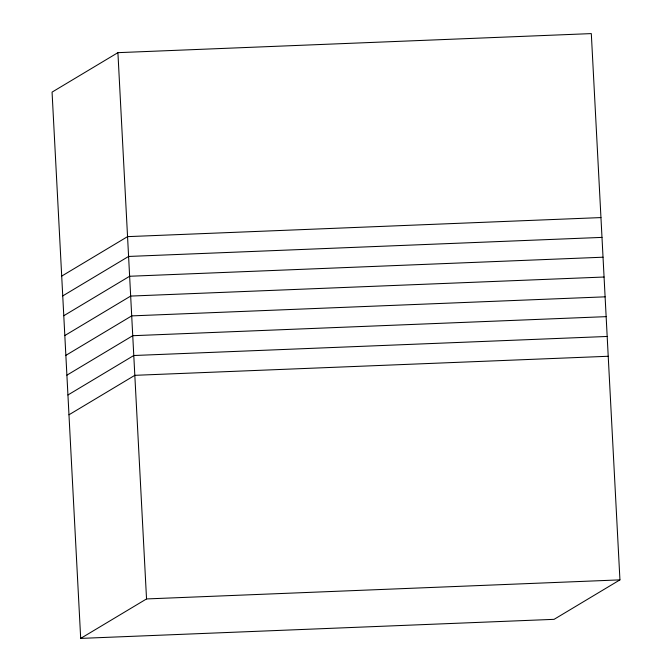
<?xml version="1.0" encoding="UTF-8"?>
<svg xmlns="http://www.w3.org/2000/svg" width="672" height="672" viewBox="0 0 672 672"><rect width="100%" height="100%" fill="white"/><g stroke="black" fill="none" stroke-linecap="round" stroke-linejoin="round"><path stroke-width="1.01" d="M117.911 52.66L52.063 92.123L80.69 638.4L554.089 619.34L619.937 579.877L591.31 33.6L117.911 52.66L146.538 598.937L80.69 638.4M61.706 276.1L127.554 236.636L600.944 217.577M62.748 295.915L128.587 256.452L601.986 237.392M63.781 315.731L129.629 276.259L603.028 257.208M64.823 335.538L130.67 296.075L604.061 277.024M65.864 355.354L131.704 315.89L605.102 296.831M66.898 375.169L132.745 335.706L606.136 316.646M67.939 394.976L133.778 355.513L607.177 336.462M68.972 414.792L134.82 375.329L608.219 356.269M146.538 598.937L619.937 579.877"/></g></svg>
